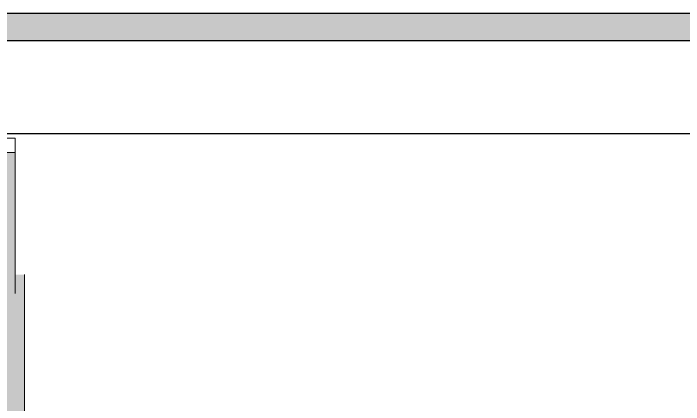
# Model space of a CAD drawing. Header units: inches. Extents: x -54880 to -186, y -132 to 853.
# Drawn here: x -23370.6 to -23299.9, y 336.4 to 377.6 of the extents above; entities that cross this region are included whole.
import ezdxf

# ---------------------------------------------------------------- set-up
doc = ezdxf.new("R2010")
doc.units = ezdxf.units.IN
doc.header["$MEASUREMENT"] = 0
for name, color, linetype, lineweight in [('A-CLNG', 13, 'Continuous', 9), ('A-ROOF', 132, 'Continuous', 9), ('S-BEAM', 12, 'Continuous', 9)]:
    doc.layers.add(name, color=color, linetype=linetype, lineweight=lineweight)

# ---------------------------------------------------------------- blocks, each defined once
blk = doc.blocks.new('columns and girder2 - one-V184-Section 13')
at = {"layer": 'S-BEAM'}
h = blk.add_hatch(color=256, dxfattribs=at)
h.paths.add_polyline_path([(-23380.39, 348.101), (-23376.015, 348.101), (-23376.015, 362.972), (-23380.39, 362.972), (-23380.39, 348.351)], flags=0)
h.paths.add_polyline_path([(-23374.765, 348.101), (-23370.39, 348.101), (-23370.39, 362.972), (-23374.765, 362.972), (-23374.765, 348.351)], flags=0)
blk.add_hatch(color=256, dxfattribs=at).paths.add_polyline_path([(-23369.39, 315.379), (-23369.39, 350.096), (-23370.39, 350.096), (-23370.39, 348.101), (-23374.765, 348.101), (-23374.765, 324.161), (-23370.39, 324.161), (-23370.39, 317.586), (-23380.39, 317.586), (-23380.39, 324.161), (-23376.015, 324.161), (-23376.015, 348.101), (-23380.39, 348.101), (-23380.39, 350.096), (-23381.39, 350.096), (-23381.39, 315.379)], flags=0)
at = {"layer": 'S-BEAM', "lineweight": 15}
for p, q in [((-23370.39, 364.473), (-23380.39, 364.473)), ((-23370.39, 362.972), (-23370.39, 364.473)), ((-23380.39, 362.972), (-23370.39, 362.972))]:
    blk.add_line(p, q, dxfattribs=at)
at = {"layer": 'S-BEAM'}
for p, q in [((-23370.39, 362.972), (-23370.39, 348.101)), ((-23369.39, 350.096), (-23369.39, 315.379))]:
    blk.add_line(p, q, dxfattribs=at)

msp = doc.modelspace()

# ---------------------------------------------------------------- hatches: boundary and pattern name
at = {"layer": 'A-ROOF'}
msp.add_hatch(color=256, dxfattribs=at).paths.add_polyline_path([(-26281.39023, 374.72897), (-22778.89023, 374.72897), (-22778.89023, 377.60647), (-26287.62069, 377.60647), (-26287.62069, 374.72897), (-26282.39023, 374.72897)], flags=0)

# ---------------------------------------------------------------- linework, layer by layer
at = {"layer": 'A-CLNG', "lineweight": 25}
for p, q in [((-22791.52499, 374.72897), (-26272.64023, 374.72897)), ((-26272.64023, 364.97051), (-22791.52499, 364.97051))]:
    msp.add_line(p, q, dxfattribs=at)
at = {"layer": 'A-ROOF', "lineweight": 25}
msp.add_line((-22778.89023, 377.60647), (-26287.62069, 377.60647), dxfattribs=at)

# ---------------------------------------------------------------- block references
at = {"layer": 'S-BEAM'}
msp.add_blockref('columns and girder2 - one-V184-Section 13', (0, 0), dxfattribs=at)

doc.saveas('drawing.dxf')
